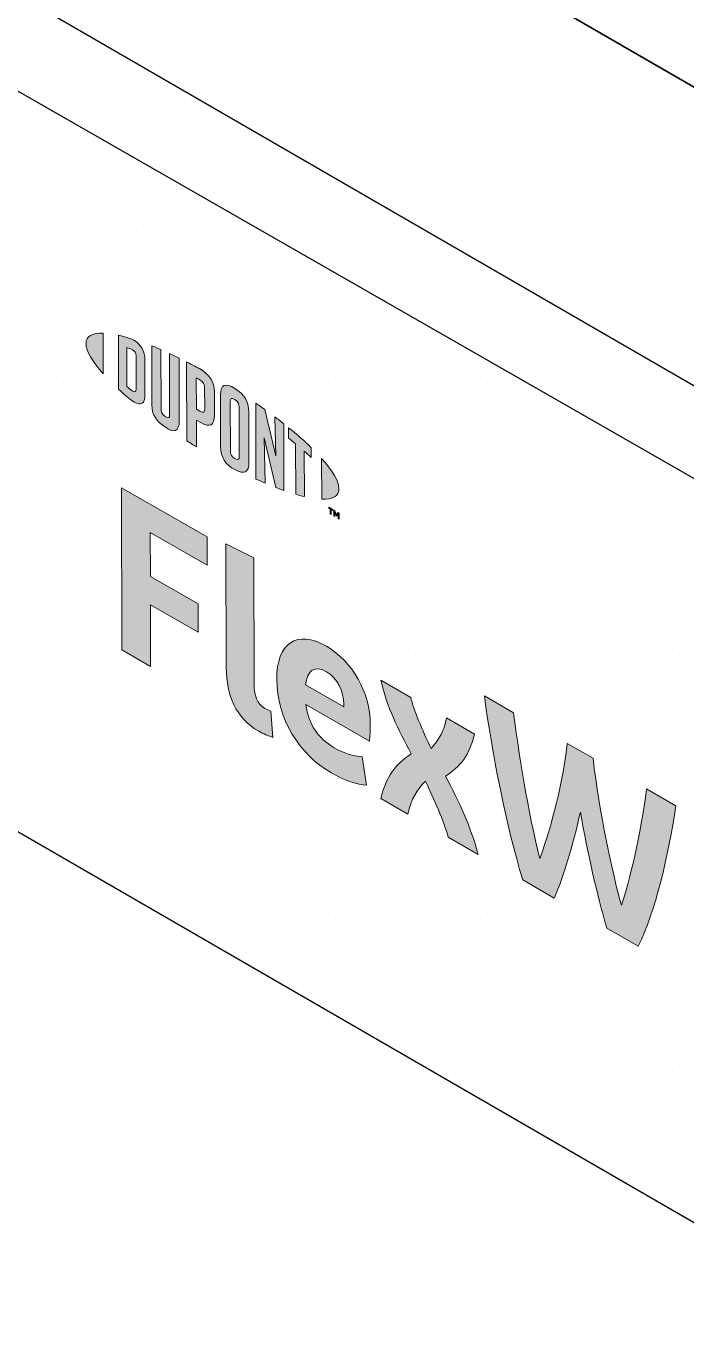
# Model space of a CAD drawing. Header units: inches. Extents: x -26 to 76, y -16 to 22.
# Drawn here: x 47.0017 to 47.2356, y -4.3041 to -3.8446 of the extents above; entities that cross this region are included whole.
import ezdxf

# ---------------------------------------------------------------- set-up
doc = ezdxf.new("R2010")
doc.units = ezdxf.units.IN
doc.header["$MEASUREMENT"] = 0
for name, color, linetype, lineweight in [('.ATI-HATCH', 7, 'Continuous', 0), ('G-ANNO-TTLB', 7, 'Continuous', 0), ('LOGOS', 7, 'Continuous', 0), ('T', 7, 'Continuous', 0), ('TYVEK', 7, 'Continuous', 0)]:
    doc.layers.add(name, color=color, linetype=linetype, lineweight=lineweight)

# ---------------------------------------------------------------- blocks, each defined once
blk = doc.blocks.new('Block_93')
at = {"layer": 'LOGOS', "true_color": 0x000000, "transparency": 33554687}
h = blk.add_hatch(color=18, dxfattribs=at)
h.dxf.hatch_style = 2
edge = h.paths.add_edge_path()
edge.add_spline(control_points=[(47.03567, -4.06581), (47.03567, -4.06581), (47.03553, -4.0083), (47.03553, -4.0083), (47.03553, -4.0083), (47.06588, -4.02572), (47.06588, -4.02572), (47.06588, -4.02572), (47.06591, -4.03575), (47.06591, -4.03575), (47.06591, -4.03575), (47.04574, -4.02417), (47.04574, -4.02417), (47.04574, -4.02417), (47.04578, -4.03978), (47.04578, -4.03978), (47.04578, -4.03978), (47.06274, -4.04952), (47.06274, -4.04952), (47.06274, -4.04952), (47.06276, -4.05954), (47.06276, -4.05954), (47.06276, -4.05954), (47.0458, -4.0498), (47.0458, -4.0498), (47.0458, -4.0498), (47.04586, -4.07166), (47.04586, -4.07166), (47.04586, -4.07166), (47.03567, -4.06581), (47.03567, -4.06581)], knot_values=[0, 0, 0, 0, 1, 1, 1, 2, 2, 2, 3, 3, 3, 4, 4, 4, 5, 5, 5, 6, 6, 6, 7, 7, 7, 8, 8, 8, 9, 9, 9, 10, 10, 10, 10], degree=3, periodic=0)
h = blk.add_hatch(color=18, dxfattribs=at)
h.dxf.hatch_style = 2
edge = h.paths.add_edge_path()
edge.add_spline(control_points=[(47.08251, -4.07753), (47.08252, -4.08196), (47.08353, -4.08492), (47.08638, -4.08655), (47.08709, -4.08696), (47.0878, -4.08729), (47.08844, -4.08749), (47.08844, -4.08749), (47.08918, -4.09686), (47.08918, -4.09686), (47.08783, -4.09641), (47.08562, -4.09547), (47.08419, -4.09465), (47.076, -4.08995), (47.07271, -4.0819), (47.07268, -4.07205), (47.07268, -4.07205), (47.07257, -4.02817), (47.07257, -4.02817), (47.07257, -4.02817), (47.08241, -4.03316), (47.08241, -4.03316), (47.08241, -4.03316), (47.08251, -4.07753), (47.08251, -4.07753)], knot_values=[0, 0, 0, 0, 1, 1, 1, 2, 2, 2, 3, 3, 3, 4, 4, 4, 5, 5, 5, 6, 6, 6, 7, 7, 7, 8, 8, 8, 8], degree=3, periodic=0)
h = blk.add_hatch(color=18, dxfattribs=at)
h.dxf.hatch_style = 2
edge = h.paths.add_edge_path()
edge.add_spline(control_points=[(47.10073, -4.07822), (47.10073, -4.07822), (47.11427, -4.08599), (47.11427, -4.08599), (47.11427, -4.08599), (47.11427, -4.08501), (47.11427, -4.08501), (47.11425, -4.08041), (47.11211, -4.07581), (47.10819, -4.07356), (47.10406, -4.07119), (47.10136, -4.073), (47.10073, -4.07822)], knot_values=[0, 0, 0, 0, 1, 1, 1, 2, 2, 2, 3, 3, 3, 4, 4, 4, 4], degree=3, periodic=0)
edge = h.paths.add_edge_path()
edge.add_spline(control_points=[(47.12238, -4.11378), (47.11925, -4.11363), (47.11462, -4.11212), (47.10991, -4.10942), (47.09844, -4.10283), (47.09058, -4.08995), (47.09055, -4.07631), (47.09052, -4.06325), (47.09769, -4.05851), (47.10817, -4.06452), (47.1175, -4.06988), (47.12365, -4.08104), (47.12368, -4.09205), (47.12368, -4.09451), (47.12354, -4.09657), (47.12341, -4.09813), (47.12341, -4.09813), (47.10089, -4.0852), (47.10089, -4.0852), (47.10183, -4.09231), (47.10519, -4.09719), (47.11089, -4.10046), (47.11438, -4.10247), (47.11773, -4.10348), (47.12079, -4.10376), (47.12079, -4.10376), (47.12238, -4.11378), (47.12238, -4.11378)], knot_values=[0, 0, 0, 0, 1, 1, 1, 2, 2, 2, 3, 3, 3, 4, 4, 4, 5, 5, 5, 6, 6, 6, 7, 7, 7, 8, 8, 8, 9, 9, 9, 9], degree=3, periodic=0)
h = blk.add_hatch(color=18, dxfattribs=at)
h.dxf.hatch_style = 2
edge = h.paths.add_edge_path()
edge.add_spline(control_points=[(47.13822, -4.10269), (47.13343, -4.09387), (47.12964, -4.08604), (47.12741, -4.07655), (47.12741, -4.07655), (47.13802, -4.08265), (47.13802, -4.08265), (47.13896, -4.08688), (47.14211, -4.09426), (47.14525, -4.10075), (47.14788, -4.09774), (47.15015, -4.0942), (47.15064, -4.08989), (47.15064, -4.08989), (47.16061, -4.09562), (47.16061, -4.09562), (47.15878, -4.1031), (47.15566, -4.10729), (47.15033, -4.11055), (47.15548, -4.12015), (47.15898, -4.12791), (47.16193, -4.13829), (47.16193, -4.13829), (47.15131, -4.1322), (47.15131, -4.1322), (47.1498, -4.12674), (47.14622, -4.11853), (47.14322, -4.1123), (47.14052, -4.11526), (47.13797, -4.11872), (47.13699, -4.12398), (47.13699, -4.12398), (47.12744, -4.1185), (47.12744, -4.1185), (47.1292, -4.11097), (47.13253, -4.10632), (47.13822, -4.10269)], knot_values=[0, 0, 0, 0, 1, 1, 1, 2, 2, 2, 3, 3, 3, 4, 4, 4, 5, 5, 5, 6, 6, 6, 7, 7, 7, 8, 8, 8, 9, 9, 9, 10, 10, 10, 11, 11, 11, 12, 12, 12, 12], degree=3, periodic=0)
h = blk.add_hatch(color=18, dxfattribs=at)
h.dxf.hatch_style = 2
edge = h.paths.add_edge_path()
edge.add_spline(control_points=[(47.22157, -4.1151), (47.22157, -4.1151), (47.23197, -4.12108), (47.23197, -4.12108), (47.22931, -4.13867), (47.22466, -4.15856), (47.21864, -4.17086), (47.21864, -4.17086), (47.20746, -4.16443), (47.20746, -4.16443), (47.20394, -4.15216), (47.20077, -4.13828), (47.19811, -4.12329), (47.19543, -4.13521), (47.1924, -4.14553), (47.18886, -4.15376), (47.18886, -4.15376), (47.17767, -4.14733), (47.17767, -4.14733), (47.17193, -4.12829), (47.16682, -4.10279), (47.16414, -4.08213), (47.16414, -4.08213), (47.17447, -4.08806), (47.17447, -4.08806), (47.17672, -4.10667), (47.18076, -4.12843), (47.1837, -4.13972), (47.18674, -4.13187), (47.19147, -4.11571), (47.19349, -4.09899), (47.19349, -4.09899), (47.20261, -4.10422), (47.20261, -4.10422), (47.20479, -4.12336), (47.20947, -4.14492), (47.21263, -4.15633), (47.21546, -4.14835), (47.21947, -4.13121), (47.22157, -4.1151)], knot_values=[0, 0, 0, 0, 1, 1, 1, 2, 2, 2, 3, 3, 3, 4, 4, 4, 5, 5, 5, 6, 6, 6, 7, 7, 7, 8, 8, 8, 9, 9, 9, 10, 10, 10, 11, 11, 11, 12, 12, 12, 13, 13, 13, 13], degree=3, periodic=0)
at = {"layer": 'LOGOS'}
for points, knots in [([(47.03567, -4.06581), (47.03567, -4.06581), (47.03553, -4.0083), (47.03553, -4.0083), (47.03553, -4.0083), (47.06588, -4.02572), (47.06588, -4.02572), (47.06588, -4.02572), (47.06591, -4.03575), (47.06591, -4.03575), (47.06591, -4.03575), (47.04574, -4.02417), (47.04574, -4.02417), (47.04574, -4.02417), (47.04578, -4.03978), (47.04578, -4.03978), (47.04578, -4.03978), (47.06274, -4.04952), (47.06274, -4.04952), (47.06274, -4.04952), (47.06276, -4.05954), (47.06276, -4.05954), (47.06276, -4.05954), (47.0458, -4.0498), (47.0458, -4.0498), (47.0458, -4.0498), (47.04586, -4.07166), (47.04586, -4.07166), (47.04586, -4.07166), (47.03567, -4.06581), (47.03567, -4.06581)], [0, 0, 0, 0, 1, 1, 1, 2, 2, 2, 3, 3, 3, 4, 4, 4, 5, 5, 5, 6, 6, 6, 7, 7, 7, 8, 8, 8, 9, 9, 9, 10, 10, 10, 10]), ([(47.08251, -4.07753), (47.08252, -4.08196), (47.08353, -4.08492), (47.08638, -4.08655), (47.08709, -4.08696), (47.0878, -4.08729), (47.08844, -4.08749), (47.08844, -4.08749), (47.08918, -4.09686), (47.08918, -4.09686), (47.08783, -4.09641), (47.08562, -4.09547), (47.08419, -4.09465), (47.076, -4.08995), (47.07271, -4.0819), (47.07268, -4.07205), (47.07268, -4.07205), (47.07257, -4.02817), (47.07257, -4.02817), (47.07257, -4.02817), (47.08241, -4.03316), (47.08241, -4.03316), (47.08241, -4.03316), (47.08251, -4.07753), (47.08251, -4.07753)], [0, 0, 0, 0, 1, 1, 1, 2, 2, 2, 3, 3, 3, 4, 4, 4, 5, 5, 5, 6, 6, 6, 7, 7, 7, 8, 8, 8, 8]), ([(47.12238, -4.11378), (47.11925, -4.11363), (47.11462, -4.11212), (47.10991, -4.10942), (47.09844, -4.10283), (47.09058, -4.08995), (47.09055, -4.07631), (47.09052, -4.06325), (47.09769, -4.05851), (47.10817, -4.06452), (47.1175, -4.06988), (47.12365, -4.08104), (47.12368, -4.09205), (47.12368, -4.09451), (47.12354, -4.09657), (47.12341, -4.09813), (47.12341, -4.09813), (47.10089, -4.0852), (47.10089, -4.0852), (47.10183, -4.09231), (47.10519, -4.09719), (47.11089, -4.10046), (47.11438, -4.10247), (47.11773, -4.10348), (47.12079, -4.10376), (47.12079, -4.10376), (47.12238, -4.11378), (47.12238, -4.11378)], [0, 0, 0, 0, 1, 1, 1, 2, 2, 2, 3, 3, 3, 4, 4, 4, 5, 5, 5, 6, 6, 6, 7, 7, 7, 8, 8, 8, 9, 9, 9, 9]), ([(47.10073, -4.07822), (47.10073, -4.07822), (47.11427, -4.08599), (47.11427, -4.08599), (47.11427, -4.08599), (47.11427, -4.08501), (47.11427, -4.08501), (47.11425, -4.08041), (47.11211, -4.07581), (47.10819, -4.07356), (47.10406, -4.07119), (47.10136, -4.073), (47.10073, -4.07822)], [0, 0, 0, 0, 1, 1, 1, 2, 2, 2, 3, 3, 3, 4, 4, 4, 4]), ([(47.13822, -4.10269), (47.13343, -4.09387), (47.12964, -4.08604), (47.12741, -4.07655), (47.12741, -4.07655), (47.13802, -4.08265), (47.13802, -4.08265), (47.13896, -4.08688), (47.14211, -4.09426), (47.14525, -4.10075), (47.14788, -4.09774), (47.15015, -4.0942), (47.15064, -4.08989), (47.15064, -4.08989), (47.16061, -4.09562), (47.16061, -4.09562), (47.15878, -4.1031), (47.15566, -4.10729), (47.15033, -4.11055), (47.15548, -4.12015), (47.15898, -4.12791), (47.16193, -4.13829), (47.16193, -4.13829), (47.15131, -4.1322), (47.15131, -4.1322), (47.1498, -4.12674), (47.14622, -4.11853), (47.14322, -4.1123), (47.14052, -4.11526), (47.13797, -4.11872), (47.13699, -4.12398), (47.13699, -4.12398), (47.12744, -4.1185), (47.12744, -4.1185), (47.1292, -4.11097), (47.13253, -4.10632), (47.13822, -4.10269)], [0, 0, 0, 0, 1, 1, 1, 2, 2, 2, 3, 3, 3, 4, 4, 4, 5, 5, 5, 6, 6, 6, 7, 7, 7, 8, 8, 8, 9, 9, 9, 10, 10, 10, 11, 11, 11, 12, 12, 12, 12]), ([(47.22157, -4.1151), (47.22157, -4.1151), (47.23197, -4.12108), (47.23197, -4.12108), (47.22931, -4.13867), (47.22466, -4.15856), (47.21864, -4.17086), (47.21864, -4.17086), (47.20746, -4.16443), (47.20746, -4.16443), (47.20394, -4.15216), (47.20077, -4.13828), (47.19811, -4.12329), (47.19543, -4.13521), (47.1924, -4.14553), (47.18886, -4.15376), (47.18886, -4.15376), (47.17767, -4.14733), (47.17767, -4.14733), (47.17193, -4.12829), (47.16682, -4.10279), (47.16414, -4.08213), (47.16414, -4.08213), (47.17447, -4.08806), (47.17447, -4.08806), (47.17672, -4.10667), (47.18076, -4.12843), (47.1837, -4.13972), (47.18674, -4.13187), (47.19147, -4.11571), (47.19349, -4.09899), (47.19349, -4.09899), (47.20261, -4.10422), (47.20261, -4.10422), (47.20479, -4.12336), (47.20947, -4.14492), (47.21263, -4.15633), (47.21546, -4.14835), (47.21947, -4.13121), (47.22157, -4.1151)], [0, 0, 0, 0, 1, 1, 1, 2, 2, 2, 3, 3, 3, 4, 4, 4, 5, 5, 5, 6, 6, 6, 7, 7, 7, 8, 8, 8, 9, 9, 9, 10, 10, 10, 11, 11, 11, 12, 12, 12, 13, 13, 13, 13])]:
    blk.add_open_spline(points, degree=3, knots=knots, dxfattribs=at)
blk = doc.blocks.new('Block_94')
at = {"layer": 'LOGOS', "true_color": 0x000000, "transparency": 33554687}
h = blk.add_hatch(color=18, dxfattribs=at)
h.dxf.hatch_style = 2
edge = h.paths.add_edge_path()
edge.add_spline(control_points=[(47.02299, -3.95721), (47.023, -3.95985), (47.02523, -3.96361), (47.02912, -3.96796), (47.02912, -3.96796), (47.02909, -3.95353), (47.02909, -3.95353), (47.02521, -3.95341), (47.02299, -3.95459), (47.02299, -3.95721)], knot_values=[0, 0, 0, 0, 1, 1, 1, 2, 2, 2, 3, 3, 3, 3], degree=3, periodic=0)
h = blk.add_hatch(color=18, dxfattribs=at)
h.dxf.hatch_style = 2
edge = h.paths.add_edge_path()
edge.add_spline(control_points=[(47.04079, -3.97332), (47.04079, -3.97443), (47.04022, -3.97446), (47.03953, -3.97407), (47.03899, -3.97376), (47.03816, -3.97306), (47.03748, -3.97246), (47.03748, -3.97246), (47.03745, -3.95865), (47.03745, -3.95865), (47.03813, -3.95883), (47.03895, -3.95909), (47.03949, -3.95939), (47.04018, -3.95979), (47.04076, -3.96049), (47.04076, -3.9616), (47.04076, -3.9616), (47.04079, -3.97332), (47.04079, -3.97332)], knot_values=[0, 0, 0, 0, 1, 1, 1, 2, 2, 2, 3, 3, 3, 4, 4, 4, 5, 5, 5, 6, 6, 6, 6], degree=3, periodic=0)
edge = h.paths.add_edge_path()
edge.add_spline(control_points=[(47.03993, -3.95604), (47.03885, -3.95542), (47.03728, -3.95489), (47.03446, -3.95427), (47.03446, -3.95427), (47.0345, -3.97341), (47.0345, -3.97341), (47.03699, -3.97571), (47.0389, -3.97731), (47.03999, -3.97794), (47.04249, -3.97937), (47.04389, -3.97842), (47.04388, -3.97559), (47.04388, -3.97559), (47.04385, -3.96288), (47.04385, -3.96288), (47.04385, -3.96005), (47.04243, -3.95748), (47.03993, -3.95604)], knot_values=[0, 0, 0, 0, 1, 1, 1, 2, 2, 2, 3, 3, 3, 4, 4, 4, 5, 5, 5, 6, 6, 6, 6], degree=3, periodic=0)
h = blk.add_hatch(color=18, dxfattribs=at)
h.dxf.hatch_style = 2
edge = h.paths.add_edge_path()
edge.add_spline(control_points=[(47.0526, -3.98234), (47.05261, -3.98345), (47.05228, -3.98396), (47.05108, -3.9831), (47.0499, -3.98226), (47.04958, -3.98151), (47.04958, -3.9802), (47.04958, -3.9802), (47.04953, -3.95937), (47.04953, -3.95937), (47.04875, -3.95902), (47.047, -3.9583), (47.04626, -3.95799), (47.04626, -3.95799), (47.04631, -3.97906), (47.04631, -3.97906), (47.04632, -3.98242), (47.04774, -3.98454), (47.05109, -3.98691), (47.05415, -3.98907), (47.05603, -3.98836), (47.05602, -3.98463), (47.05602, -3.98463), (47.05596, -3.96238), (47.05596, -3.96238), (47.05532, -3.96205), (47.05323, -3.96105), (47.05255, -3.96074), (47.05255, -3.96074), (47.0526, -3.98234), (47.0526, -3.98234)], knot_values=[0, 0, 0, 0, 1, 1, 1, 2, 2, 2, 3, 3, 3, 4, 4, 4, 5, 5, 5, 6, 6, 6, 7, 7, 7, 8, 8, 8, 9, 9, 9, 10, 10, 10, 10], degree=3, periodic=0)
h = blk.add_hatch(color=18, dxfattribs=at)
h.dxf.hatch_style = 2
edge = h.paths.add_edge_path()
edge.add_spline(control_points=[(47.06503, -3.98034), (47.06503, -3.98154), (47.06467, -3.98195), (47.06328, -3.98115), (47.06328, -3.98115), (47.06208, -3.98047), (47.06208, -3.98047), (47.06208, -3.98047), (47.06206, -3.96941), (47.06206, -3.96941), (47.06259, -3.96968), (47.06287, -3.96984), (47.06319, -3.97002), (47.06469, -3.97088), (47.06501, -3.97172), (47.06501, -3.97295), (47.06501, -3.97295), (47.06503, -3.98034), (47.06503, -3.98034)], knot_values=[0, 0, 0, 0, 1, 1, 1, 2, 2, 2, 3, 3, 3, 4, 4, 4, 5, 5, 5, 6, 6, 6, 6], degree=3, periodic=0)
edge = h.paths.add_edge_path()
edge.add_spline(control_points=[(47.06338, -3.96622), (47.06279, -3.96588), (47.06062, -3.96472), (47.05863, -3.96371), (47.05863, -3.96371), (47.0587, -3.99175), (47.0587, -3.99175), (47.05938, -3.99218), (47.06115, -3.9933), (47.06212, -3.99388), (47.06212, -3.99388), (47.06209, -3.98437), (47.06209, -3.98437), (47.06209, -3.98437), (47.06343, -3.98513), (47.06343, -3.98513), (47.06701, -3.98717), (47.06849, -3.98617), (47.06848, -3.98261), (47.06848, -3.98261), (47.06846, -3.97435), (47.06846, -3.97435), (47.06845, -3.97087), (47.06678, -3.96817), (47.06338, -3.96622)], knot_values=[0, 0, 0, 0, 1, 1, 1, 2, 2, 2, 3, 3, 3, 4, 4, 4, 5, 5, 5, 6, 6, 6, 7, 7, 7, 8, 8, 8, 8], degree=3, periodic=0)
h = blk.add_hatch(color=18, dxfattribs=at)
h.dxf.hatch_style = 2
edge = h.paths.add_edge_path()
edge.add_spline(control_points=[(47.07725, -3.99713), (47.07726, -3.99824), (47.07694, -3.99863), (47.07573, -3.99798), (47.07448, -3.9973), (47.07414, -3.99649), (47.07414, -3.99535), (47.07414, -3.99535), (47.0741, -3.97787), (47.0741, -3.97787), (47.0741, -3.97672), (47.07443, -3.97628), (47.07568, -3.97704), (47.07689, -3.97777), (47.07721, -3.97855), (47.07721, -3.97966), (47.07721, -3.97966), (47.07725, -3.99713), (47.07725, -3.99713)], knot_values=[0, 0, 0, 0, 1, 1, 1, 2, 2, 2, 3, 3, 3, 4, 4, 4, 5, 5, 5, 6, 6, 6, 6], degree=3, periodic=0)
edge = h.paths.add_edge_path()
edge.add_spline(control_points=[(47.07567, -3.97312), (47.0725, -3.97112), (47.07062, -3.97165), (47.07063, -3.97535), (47.07063, -3.97535), (47.07067, -3.99368), (47.07067, -3.99368), (47.07068, -3.99758), (47.0724, -4.00016), (47.07574, -4.00191), (47.07901, -4.00363), (47.08071, -4.00317), (47.0807, -3.99903), (47.0807, -3.99903), (47.08066, -3.98153), (47.08066, -3.98153), (47.08065, -3.97758), (47.0791, -3.97528), (47.07567, -3.97312)], knot_values=[0, 0, 0, 0, 1, 1, 1, 2, 2, 2, 3, 3, 3, 4, 4, 4, 5, 5, 5, 6, 6, 6, 6], degree=3, periodic=0)
h = blk.add_hatch(color=18, dxfattribs=at)
h.dxf.hatch_style = 2
edge = h.paths.add_edge_path()
edge.add_spline(control_points=[(47.09017, -3.99703), (47.09017, -3.99703), (47.08634, -3.98061), (47.08634, -3.98061), (47.08531, -3.97986), (47.08407, -3.97898), (47.0831, -3.97833), (47.0831, -3.97833), (47.08317, -4.00523), (47.08317, -4.00523), (47.08385, -4.00554), (47.08557, -4.00631), (47.08646, -4.00669), (47.08646, -4.00669), (47.08615, -3.99068), (47.08615, -3.99068), (47.08615, -3.99068), (47.09019, -4.00821), (47.09019, -4.00821), (47.09105, -4.00855), (47.09229, -4.00901), (47.09311, -4.0093), (47.09311, -4.0093), (47.09305, -3.98567), (47.09305, -3.98567), (47.0922, -3.98498), (47.09064, -3.98379), (47.0899, -3.98323), (47.0899, -3.98323), (47.09017, -3.99703), (47.09017, -3.99703)], knot_values=[0, 0, 0, 0, 1, 1, 1, 2, 2, 2, 3, 3, 3, 4, 4, 4, 5, 5, 5, 6, 6, 6, 7, 7, 7, 8, 8, 8, 9, 9, 9, 10, 10, 10, 10], degree=3, periodic=0)
h = blk.add_hatch(color=18, dxfattribs=at)
h.dxf.hatch_style = 2
edge = h.paths.add_edge_path()
edge.add_spline(control_points=[(47.09475, -3.99077), (47.0956, -3.99143), (47.09643, -3.9921), (47.09724, -3.99277), (47.09724, -3.99277), (47.09728, -4.01066), (47.09728, -4.01066), (47.09803, -4.01089), (47.09942, -4.01127), (47.10034, -4.01148), (47.10034, -4.01148), (47.1003, -3.99537), (47.1003, -3.99537), (47.10119, -3.99615), (47.10203, -3.99689), (47.10279, -3.99759), (47.10279, -3.99759), (47.10279, -3.99414), (47.10279, -3.99414), (47.10037, -3.99178), (47.09777, -3.9895), (47.09474, -3.98703), (47.09474, -3.98703), (47.09475, -3.99077), (47.09475, -3.99077)], knot_values=[0, 0, 0, 0, 1, 1, 1, 2, 2, 2, 3, 3, 3, 4, 4, 4, 5, 5, 5, 6, 6, 6, 7, 7, 7, 8, 8, 8, 8], degree=3, periodic=0)
h = blk.add_hatch(color=18, dxfattribs=at)
h.dxf.hatch_style = 2
edge = h.paths.add_edge_path()
edge.add_spline(control_points=[(47.11259, -4.00865), (47.1126, -4.0113), (47.11037, -4.01249), (47.10649, -4.01239), (47.10649, -4.01239), (47.10646, -3.99794), (47.10646, -3.99794), (47.11035, -4.00229), (47.11259, -4.00603), (47.11259, -4.00865)], knot_values=[0, 0, 0, 0, 1, 1, 1, 2, 2, 2, 3, 3, 3, 3], degree=3, periodic=0)
h = blk.add_hatch(color=18, dxfattribs=at)
h.dxf.hatch_style = 2
edge = h.paths.add_edge_path()
edge.add_spline(control_points=[(47.1108, -4.0163), (47.1108, -4.0163), (47.11117, -4.01651), (47.11117, -4.01651), (47.11117, -4.01651), (47.11171, -4.01781), (47.11171, -4.01781), (47.11171, -4.01781), (47.11226, -4.01713), (47.11226, -4.01713), (47.11226, -4.01713), (47.11261, -4.01734), (47.11261, -4.01734), (47.11261, -4.01734), (47.11262, -4.01942), (47.11262, -4.01942), (47.11262, -4.01942), (47.11228, -4.01923), (47.11228, -4.01923), (47.11228, -4.01923), (47.11228, -4.01775), (47.11228, -4.01775), (47.11228, -4.01775), (47.11173, -4.01842), (47.11173, -4.01842), (47.11173, -4.01842), (47.11169, -4.0184), (47.11169, -4.0184), (47.11169, -4.0184), (47.11113, -4.01709), (47.11113, -4.01709), (47.11113, -4.01709), (47.11114, -4.01857), (47.11114, -4.01857), (47.11114, -4.01857), (47.1108, -4.01838), (47.1108, -4.01838), (47.1108, -4.01838), (47.1108, -4.0163), (47.1108, -4.0163)], knot_values=[0, 0, 0, 0, 1, 1, 1, 2, 2, 2, 3, 3, 3, 4, 4, 4, 5, 5, 5, 6, 6, 6, 7, 7, 7, 8, 8, 8, 9, 9, 9, 10, 10, 10, 11, 11, 11, 12, 12, 12, 13, 13, 13, 13], degree=3, periodic=0)
edge = h.paths.add_edge_path()
edge.add_spline(control_points=[(47.10951, -4.01592), (47.10951, -4.01592), (47.10895, -4.0156), (47.10895, -4.0156), (47.10895, -4.0156), (47.10895, -4.01524), (47.10895, -4.01524), (47.10895, -4.01524), (47.11041, -4.01607), (47.11041, -4.01607), (47.11041, -4.01607), (47.11041, -4.01644), (47.11041, -4.01644), (47.11041, -4.01644), (47.10985, -4.01612), (47.10985, -4.01612), (47.10985, -4.01612), (47.10986, -4.01784), (47.10986, -4.01784), (47.10986, -4.01784), (47.10951, -4.01764), (47.10951, -4.01764), (47.10951, -4.01764), (47.10951, -4.01592), (47.10951, -4.01592)], knot_values=[0, 0, 0, 0, 1, 1, 1, 2, 2, 2, 3, 3, 3, 4, 4, 4, 5, 5, 5, 6, 6, 6, 7, 7, 7, 8, 8, 8, 8], degree=3, periodic=0)
at = {"layer": 'LOGOS'}
for points, knots in [([(47.02299, -3.95721), (47.023, -3.95985), (47.02523, -3.96361), (47.02912, -3.96796), (47.02912, -3.96796), (47.02909, -3.95353), (47.02909, -3.95353), (47.02521, -3.95341), (47.02299, -3.95459), (47.02299, -3.95721)], [0, 0, 0, 0, 1, 1, 1, 2, 2, 2, 3, 3, 3, 3]), ([(47.03993, -3.95604), (47.03885, -3.95542), (47.03728, -3.95489), (47.03446, -3.95427), (47.03446, -3.95427), (47.0345, -3.97341), (47.0345, -3.97341), (47.03699, -3.97571), (47.0389, -3.97731), (47.03999, -3.97794), (47.04249, -3.97937), (47.04389, -3.97842), (47.04388, -3.97559), (47.04388, -3.97559), (47.04385, -3.96288), (47.04385, -3.96288), (47.04385, -3.96005), (47.04243, -3.95748), (47.03993, -3.95604)], [0, 0, 0, 0, 1, 1, 1, 2, 2, 2, 3, 3, 3, 4, 4, 4, 5, 5, 5, 6, 6, 6, 6]), ([(47.04079, -3.97332), (47.04079, -3.97443), (47.04022, -3.97446), (47.03953, -3.97407), (47.03899, -3.97376), (47.03816, -3.97306), (47.03748, -3.97246), (47.03748, -3.97246), (47.03745, -3.95865), (47.03745, -3.95865), (47.03813, -3.95883), (47.03895, -3.95909), (47.03949, -3.95939), (47.04018, -3.95979), (47.04076, -3.96049), (47.04076, -3.9616), (47.04076, -3.9616), (47.04079, -3.97332), (47.04079, -3.97332)], [0, 0, 0, 0, 1, 1, 1, 2, 2, 2, 3, 3, 3, 4, 4, 4, 5, 5, 5, 6, 6, 6, 6]), ([(47.0526, -3.98234), (47.05261, -3.98345), (47.05228, -3.98396), (47.05108, -3.9831), (47.0499, -3.98226), (47.04958, -3.98151), (47.04958, -3.9802), (47.04958, -3.9802), (47.04953, -3.95937), (47.04953, -3.95937), (47.04875, -3.95902), (47.047, -3.9583), (47.04626, -3.95799), (47.04626, -3.95799), (47.04631, -3.97906), (47.04631, -3.97906), (47.04632, -3.98242), (47.04774, -3.98454), (47.05109, -3.98691), (47.05415, -3.98907), (47.05603, -3.98836), (47.05602, -3.98463), (47.05602, -3.98463), (47.05596, -3.96238), (47.05596, -3.96238), (47.05532, -3.96205), (47.05323, -3.96105), (47.05255, -3.96074), (47.05255, -3.96074), (47.0526, -3.98234), (47.0526, -3.98234)], [0, 0, 0, 0, 1, 1, 1, 2, 2, 2, 3, 3, 3, 4, 4, 4, 5, 5, 5, 6, 6, 6, 7, 7, 7, 8, 8, 8, 9, 9, 9, 10, 10, 10, 10]), ([(47.06338, -3.96622), (47.06279, -3.96588), (47.06062, -3.96472), (47.05863, -3.96371), (47.05863, -3.96371), (47.0587, -3.99175), (47.0587, -3.99175), (47.05938, -3.99218), (47.06115, -3.9933), (47.06212, -3.99388), (47.06212, -3.99388), (47.06209, -3.98437), (47.06209, -3.98437), (47.06209, -3.98437), (47.06343, -3.98513), (47.06343, -3.98513), (47.06701, -3.98717), (47.06849, -3.98617), (47.06848, -3.98261), (47.06848, -3.98261), (47.06846, -3.97435), (47.06846, -3.97435), (47.06845, -3.97087), (47.06678, -3.96817), (47.06338, -3.96622)], [0, 0, 0, 0, 1, 1, 1, 2, 2, 2, 3, 3, 3, 4, 4, 4, 5, 5, 5, 6, 6, 6, 7, 7, 7, 8, 8, 8, 8]), ([(47.06503, -3.98034), (47.06503, -3.98154), (47.06467, -3.98195), (47.06328, -3.98115), (47.06328, -3.98115), (47.06208, -3.98047), (47.06208, -3.98047), (47.06208, -3.98047), (47.06206, -3.96941), (47.06206, -3.96941), (47.06259, -3.96968), (47.06287, -3.96984), (47.06319, -3.97002), (47.06469, -3.97088), (47.06501, -3.97172), (47.06501, -3.97295), (47.06501, -3.97295), (47.06503, -3.98034), (47.06503, -3.98034)], [0, 0, 0, 0, 1, 1, 1, 2, 2, 2, 3, 3, 3, 4, 4, 4, 5, 5, 5, 6, 6, 6, 6]), ([(47.07567, -3.97312), (47.0725, -3.97112), (47.07062, -3.97165), (47.07063, -3.97535), (47.07063, -3.97535), (47.07067, -3.99368), (47.07067, -3.99368), (47.07068, -3.99758), (47.0724, -4.00016), (47.07574, -4.00191), (47.07901, -4.00363), (47.08071, -4.00317), (47.0807, -3.99903), (47.0807, -3.99903), (47.08066, -3.98153), (47.08066, -3.98153), (47.08065, -3.97758), (47.0791, -3.97528), (47.07567, -3.97312)], [0, 0, 0, 0, 1, 1, 1, 2, 2, 2, 3, 3, 3, 4, 4, 4, 5, 5, 5, 6, 6, 6, 6]), ([(47.07725, -3.99713), (47.07726, -3.99824), (47.07694, -3.99863), (47.07573, -3.99798), (47.07448, -3.9973), (47.07414, -3.99649), (47.07414, -3.99535), (47.07414, -3.99535), (47.0741, -3.97787), (47.0741, -3.97787), (47.0741, -3.97672), (47.07443, -3.97628), (47.07568, -3.97704), (47.07689, -3.97777), (47.07721, -3.97855), (47.07721, -3.97966), (47.07721, -3.97966), (47.07725, -3.99713), (47.07725, -3.99713)], [0, 0, 0, 0, 1, 1, 1, 2, 2, 2, 3, 3, 3, 4, 4, 4, 5, 5, 5, 6, 6, 6, 6]), ([(47.09017, -3.99703), (47.09017, -3.99703), (47.08634, -3.98061), (47.08634, -3.98061), (47.08531, -3.97986), (47.08407, -3.97898), (47.0831, -3.97833), (47.0831, -3.97833), (47.08317, -4.00523), (47.08317, -4.00523), (47.08385, -4.00554), (47.08557, -4.00631), (47.08646, -4.00669), (47.08646, -4.00669), (47.08615, -3.99068), (47.08615, -3.99068), (47.08615, -3.99068), (47.09019, -4.00821), (47.09019, -4.00821), (47.09105, -4.00855), (47.09229, -4.00901), (47.09311, -4.0093), (47.09311, -4.0093), (47.09305, -3.98567), (47.09305, -3.98567), (47.0922, -3.98498), (47.09064, -3.98379), (47.0899, -3.98323), (47.0899, -3.98323), (47.09017, -3.99703), (47.09017, -3.99703)], [0, 0, 0, 0, 1, 1, 1, 2, 2, 2, 3, 3, 3, 4, 4, 4, 5, 5, 5, 6, 6, 6, 7, 7, 7, 8, 8, 8, 9, 9, 9, 10, 10, 10, 10]), ([(47.09475, -3.99077), (47.0956, -3.99143), (47.09643, -3.9921), (47.09724, -3.99277), (47.09724, -3.99277), (47.09728, -4.01066), (47.09728, -4.01066), (47.09803, -4.01089), (47.09942, -4.01127), (47.10034, -4.01148), (47.10034, -4.01148), (47.1003, -3.99537), (47.1003, -3.99537), (47.10119, -3.99615), (47.10203, -3.99689), (47.10279, -3.99759), (47.10279, -3.99759), (47.10279, -3.99414), (47.10279, -3.99414), (47.10037, -3.99178), (47.09777, -3.9895), (47.09474, -3.98703), (47.09474, -3.98703), (47.09475, -3.99077), (47.09475, -3.99077)], [0, 0, 0, 0, 1, 1, 1, 2, 2, 2, 3, 3, 3, 4, 4, 4, 5, 5, 5, 6, 6, 6, 7, 7, 7, 8, 8, 8, 8]), ([(47.11259, -4.00865), (47.1126, -4.0113), (47.11037, -4.01249), (47.10649, -4.01239), (47.10649, -4.01239), (47.10646, -3.99794), (47.10646, -3.99794), (47.11035, -4.00229), (47.11259, -4.00603), (47.11259, -4.00865)], [0, 0, 0, 0, 1, 1, 1, 2, 2, 2, 3, 3, 3, 3]), ([(47.10951, -4.01592), (47.10951, -4.01592), (47.10895, -4.0156), (47.10895, -4.0156), (47.10895, -4.0156), (47.10895, -4.01524), (47.10895, -4.01524), (47.10895, -4.01524), (47.11041, -4.01607), (47.11041, -4.01607), (47.11041, -4.01607), (47.11041, -4.01644), (47.11041, -4.01644), (47.11041, -4.01644), (47.10985, -4.01612), (47.10985, -4.01612), (47.10985, -4.01612), (47.10986, -4.01784), (47.10986, -4.01784), (47.10986, -4.01784), (47.10951, -4.01764), (47.10951, -4.01764), (47.10951, -4.01764), (47.10951, -4.01592), (47.10951, -4.01592)], [0, 0, 0, 0, 1, 1, 1, 2, 2, 2, 3, 3, 3, 4, 4, 4, 5, 5, 5, 6, 6, 6, 7, 7, 7, 8, 8, 8, 8]), ([(47.1108, -4.0163), (47.1108, -4.0163), (47.11117, -4.01651), (47.11117, -4.01651), (47.11117, -4.01651), (47.11171, -4.01781), (47.11171, -4.01781), (47.11171, -4.01781), (47.11226, -4.01713), (47.11226, -4.01713), (47.11226, -4.01713), (47.11261, -4.01734), (47.11261, -4.01734), (47.11261, -4.01734), (47.11262, -4.01942), (47.11262, -4.01942), (47.11262, -4.01942), (47.11228, -4.01923), (47.11228, -4.01923), (47.11228, -4.01923), (47.11228, -4.01775), (47.11228, -4.01775), (47.11228, -4.01775), (47.11173, -4.01842), (47.11173, -4.01842), (47.11173, -4.01842), (47.11169, -4.0184), (47.11169, -4.0184), (47.11169, -4.0184), (47.11113, -4.01709), (47.11113, -4.01709), (47.11113, -4.01709), (47.11114, -4.01857), (47.11114, -4.01857), (47.11114, -4.01857), (47.1108, -4.01838), (47.1108, -4.01838), (47.1108, -4.01838), (47.1108, -4.0163), (47.1108, -4.0163)], [0, 0, 0, 0, 1, 1, 1, 2, 2, 2, 3, 3, 3, 4, 4, 4, 5, 5, 5, 6, 6, 6, 7, 7, 7, 8, 8, 8, 9, 9, 9, 10, 10, 10, 11, 11, 11, 12, 12, 12, 13, 13, 13, 13])]:
    blk.add_open_spline(points, degree=3, knots=knots, dxfattribs=at)
blk = doc.blocks.new('Block_92')
at = {"layer": 'LOGOS'}
for name in ['Block_94', 'Block_93']:
    blk.add_blockref(name, (0, 0), dxfattribs=at)
blk = doc.blocks.new('Block_350')
at = {"layer": '.ATI-HATCH'}
blk.add_lwpolyline([(46.9972, -3.86684), (46.9972, -4.12939), (48.14491, -4.79332), (48.14491, -4.52485)], close=True, dxfattribs=at)
at = {"layer": '.ATI-HATCH', "color": 8, "lineweight": 0, "true_color": 0x808080}
for points in [[(47.00579, -3.8776), (47.00579, -3.8776), (47.00579, -3.8776), (47.00579, -3.8776)], [(47.01517, -3.89635), (47.01517, -3.89635), (47.01517, -3.89635), (47.01517, -3.89635)], [(47.03392, -3.89635), (47.03392, -3.89635), (47.03392, -3.89635), (47.03392, -3.89635)], [(47.00579, -3.91511), (47.00579, -3.91511), (47.00579, -3.91511), (47.00579, -3.91511)], [(47.02454, -3.91511), (47.02454, -3.91511), (47.02454, -3.91511), (47.02454, -3.91511)], [(47.0433, -3.91511), (47.0433, -3.91511), (47.0433, -3.91511), (47.0433, -3.91511)], [(47.06205, -3.91511), (47.06205, -3.91511), (47.06205, -3.91511), (47.06205, -3.91511)], [(47.08081, -3.91511), (47.08081, -3.91511), (47.08081, -3.91511), (47.08081, -3.91511)], [(47.01517, -3.93386), (47.01517, -3.93386), (47.01517, -3.93386), (47.01517, -3.93386)], [(47.03392, -3.93386), (47.03392, -3.93386), (47.03392, -3.93386), (47.03392, -3.93386)], [(47.05268, -3.93386), (47.05268, -3.93386), (47.05268, -3.93386), (47.05268, -3.93386)], [(47.07143, -3.93386), (47.07143, -3.93386), (47.07143, -3.93386), (47.07143, -3.93386)], [(47.09019, -3.93386), (47.09019, -3.93386), (47.09019, -3.93386), (47.09019, -3.93386)], [(47.10894, -3.93386), (47.10894, -3.93386), (47.10894, -3.93386), (47.10894, -3.93386)], [(47.00579, -3.95262), (47.00579, -3.95262), (47.00579, -3.95262), (47.00579, -3.95262)], [(47.02454, -3.95262), (47.02454, -3.95262), (47.02454, -3.95262), (47.02454, -3.95262)], [(47.0433, -3.95262), (47.0433, -3.95262), (47.0433, -3.95262), (47.0433, -3.95262)], [(47.06205, -3.95262), (47.06205, -3.95262), (47.06205, -3.95262), (47.06205, -3.95262)], [(47.08081, -3.95262), (47.08081, -3.95262), (47.08081, -3.95262), (47.08081, -3.95262)], [(47.09957, -3.95262), (47.09957, -3.95262), (47.09957, -3.95262), (47.09957, -3.95262)], [(47.11832, -3.95262), (47.11832, -3.95262), (47.11832, -3.95262), (47.11832, -3.95262)], [(47.13708, -3.95262), (47.13708, -3.95262), (47.13708, -3.95262), (47.13708, -3.95262)], [(47.01517, -3.97137), (47.01517, -3.97137), (47.01517, -3.97137), (47.01517, -3.97137)], [(47.03392, -3.97137), (47.03392, -3.97137), (47.03392, -3.97137), (47.03392, -3.97137)], [(47.05268, -3.97137), (47.05268, -3.97137), (47.05268, -3.97137), (47.05268, -3.97137)], [(47.07143, -3.97137), (47.07143, -3.97137), (47.07143, -3.97137), (47.07143, -3.97137)], [(47.09019, -3.97137), (47.09019, -3.97137), (47.09019, -3.97137), (47.09019, -3.97137)], [(47.10894, -3.97137), (47.10894, -3.97137), (47.10894, -3.97137), (47.10894, -3.97137)], [(47.1277, -3.97137), (47.1277, -3.97137), (47.1277, -3.97137), (47.1277, -3.97137)], [(47.14646, -3.97137), (47.14646, -3.97137), (47.14646, -3.97137), (47.14646, -3.97137)], [(47.16521, -3.97137), (47.16521, -3.97137), (47.16521, -3.97137), (47.16521, -3.97137)], [(47.00579, -3.99013), (47.00579, -3.99013), (47.00579, -3.99013), (47.00579, -3.99013)], [(47.02454, -3.99013), (47.02454, -3.99013), (47.02454, -3.99013), (47.02454, -3.99013)], [(47.0433, -3.99013), (47.0433, -3.99013), (47.0433, -3.99013), (47.0433, -3.99013)], [(47.06205, -3.99013), (47.06205, -3.99013), (47.06205, -3.99013), (47.06205, -3.99013)], [(47.08081, -3.99013), (47.08081, -3.99013), (47.08081, -3.99013), (47.08081, -3.99013)], [(47.09957, -3.99013), (47.09957, -3.99013), (47.09957, -3.99013), (47.09957, -3.99013)], [(47.11832, -3.99013), (47.11832, -3.99013), (47.11832, -3.99013), (47.11832, -3.99013)], [(47.13708, -3.99013), (47.13708, -3.99013), (47.13708, -3.99013), (47.13708, -3.99013)], [(47.15583, -3.99013), (47.15583, -3.99013), (47.15583, -3.99013), (47.15583, -3.99013)], [(47.17459, -3.99013), (47.17459, -3.99013), (47.17459, -3.99013), (47.17459, -3.99013)], [(47.19334, -3.99013), (47.19334, -3.99013), (47.19334, -3.99013), (47.19334, -3.99013)], [(47.2121, -3.99013), (47.2121, -3.99013), (47.2121, -3.99013), (47.2121, -3.99013)], [(47.01517, -4.00889), (47.01517, -4.00889), (47.01517, -4.00889), (47.01517, -4.00889)], [(47.03392, -4.00889), (47.03392, -4.00889), (47.03392, -4.00889), (47.03392, -4.00889)], [(47.05268, -4.00889), (47.05268, -4.00889), (47.05268, -4.00889), (47.05268, -4.00889)], [(47.07143, -4.00889), (47.07143, -4.00889), (47.07143, -4.00889), (47.07143, -4.00889)], [(47.09019, -4.00889), (47.09019, -4.00889), (47.09019, -4.00889), (47.09019, -4.00889)], [(47.10894, -4.00889), (47.10894, -4.00889), (47.10894, -4.00889), (47.10894, -4.00889)], [(47.1277, -4.00889), (47.1277, -4.00889), (47.1277, -4.00889), (47.1277, -4.00889)], [(47.14646, -4.00889), (47.14646, -4.00889), (47.14646, -4.00889), (47.14646, -4.00889)], [(47.16521, -4.00889), (47.16521, -4.00889), (47.16521, -4.00889), (47.16521, -4.00889)], [(47.18397, -4.00889), (47.18397, -4.00889), (47.18397, -4.00889), (47.18397, -4.00889)], [(47.20272, -4.00889), (47.20272, -4.00889), (47.20272, -4.00889), (47.20272, -4.00889)], [(47.22148, -4.00889), (47.22148, -4.00889), (47.22148, -4.00889), (47.22148, -4.00889)], [(47.00579, -4.02764), (47.00579, -4.02764), (47.00579, -4.02764), (47.00579, -4.02764)], [(47.02454, -4.02764), (47.02454, -4.02764), (47.02454, -4.02764), (47.02454, -4.02764)], [(47.0433, -4.02764), (47.0433, -4.02764), (47.0433, -4.02764), (47.0433, -4.02764)], [(47.06205, -4.02764), (47.06205, -4.02764), (47.06205, -4.02764), (47.06205, -4.02764)], [(47.08081, -4.02764), (47.08081, -4.02764), (47.08081, -4.02764), (47.08081, -4.02764)], [(47.09957, -4.02764), (47.09957, -4.02764), (47.09957, -4.02764), (47.09957, -4.02764)], [(47.11832, -4.02764), (47.11832, -4.02764), (47.11832, -4.02764), (47.11832, -4.02764)], [(47.13708, -4.02764), (47.13708, -4.02764), (47.13708, -4.02764), (47.13708, -4.02764)], [(47.15583, -4.02764), (47.15583, -4.02764), (47.15583, -4.02764), (47.15583, -4.02764)], [(47.17459, -4.02764), (47.17459, -4.02764), (47.17459, -4.02764), (47.17459, -4.02764)], [(47.19334, -4.02764), (47.19334, -4.02764), (47.19334, -4.02764), (47.19334, -4.02764)], [(47.2121, -4.02764), (47.2121, -4.02764), (47.2121, -4.02764), (47.2121, -4.02764)], [(47.23086, -4.02764), (47.23086, -4.02764), (47.23086, -4.02764), (47.23086, -4.02764)], [(47.01517, -4.0464), (47.01517, -4.0464), (47.01517, -4.0464), (47.01517, -4.0464)], [(47.03392, -4.0464), (47.03392, -4.0464), (47.03392, -4.0464), (47.03392, -4.0464)], [(47.05268, -4.0464), (47.05268, -4.0464), (47.05268, -4.0464), (47.05268, -4.0464)], [(47.07143, -4.0464), (47.07143, -4.0464), (47.07143, -4.0464), (47.07143, -4.0464)], [(47.09019, -4.0464), (47.09019, -4.0464), (47.09019, -4.0464), (47.09019, -4.0464)], [(47.10894, -4.0464), (47.10894, -4.0464), (47.10894, -4.0464), (47.10894, -4.0464)], [(47.1277, -4.0464), (47.1277, -4.0464), (47.1277, -4.0464), (47.1277, -4.0464)], [(47.14646, -4.0464), (47.14646, -4.0464), (47.14646, -4.0464), (47.14646, -4.0464)], [(47.16521, -4.0464), (47.16521, -4.0464), (47.16521, -4.0464), (47.16521, -4.0464)], [(47.18397, -4.0464), (47.18397, -4.0464), (47.18397, -4.0464), (47.18397, -4.0464)], [(47.20272, -4.0464), (47.20272, -4.0464), (47.20272, -4.0464), (47.20272, -4.0464)], [(47.22148, -4.0464), (47.22148, -4.0464), (47.22148, -4.0464), (47.22148, -4.0464)], [(47.00579, -4.06515), (47.00579, -4.06515), (47.00579, -4.06515), (47.00579, -4.06515)], [(47.02454, -4.06515), (47.02454, -4.06515), (47.02454, -4.06515), (47.02454, -4.06515)], [(47.0433, -4.06515), (47.0433, -4.06515), (47.0433, -4.06515), (47.0433, -4.06515)], [(47.06205, -4.06515), (47.06205, -4.06515), (47.06205, -4.06515), (47.06205, -4.06515)], [(47.08081, -4.06515), (47.08081, -4.06515), (47.08081, -4.06515), (47.08081, -4.06515)], [(47.09957, -4.06515), (47.09957, -4.06515), (47.09957, -4.06515), (47.09957, -4.06515)], [(47.11832, -4.06515), (47.11832, -4.06515), (47.11832, -4.06515), (47.11832, -4.06515)], [(47.13708, -4.06515), (47.13708, -4.06515), (47.13708, -4.06515), (47.13708, -4.06515)], [(47.15583, -4.06515), (47.15583, -4.06515), (47.15583, -4.06515), (47.15583, -4.06515)], [(47.17459, -4.06515), (47.17459, -4.06515), (47.17459, -4.06515), (47.17459, -4.06515)], [(47.19334, -4.06515), (47.19334, -4.06515), (47.19334, -4.06515), (47.19334, -4.06515)], [(47.2121, -4.06515), (47.2121, -4.06515), (47.2121, -4.06515), (47.2121, -4.06515)], [(47.23086, -4.06515), (47.23086, -4.06515), (47.23086, -4.06515), (47.23086, -4.06515)], [(47.01517, -4.08391), (47.01517, -4.08391), (47.01517, -4.08391), (47.01517, -4.08391)], [(47.03392, -4.08391), (47.03392, -4.08391), (47.03392, -4.08391), (47.03392, -4.08391)], [(47.05268, -4.08391), (47.05268, -4.08391), (47.05268, -4.08391), (47.05268, -4.08391)], [(47.07143, -4.08391), (47.07143, -4.08391), (47.07143, -4.08391), (47.07143, -4.08391)], [(47.09019, -4.08391), (47.09019, -4.08391), (47.09019, -4.08391), (47.09019, -4.08391)], [(47.10894, -4.08391), (47.10894, -4.08391), (47.10894, -4.08391), (47.10894, -4.08391)], [(47.1277, -4.08391), (47.1277, -4.08391), (47.1277, -4.08391), (47.1277, -4.08391)], [(47.14646, -4.08391), (47.14646, -4.08391), (47.14646, -4.08391), (47.14646, -4.08391)], [(47.16521, -4.08391), (47.16521, -4.08391), (47.16521, -4.08391), (47.16521, -4.08391)], [(47.18397, -4.08391), (47.18397, -4.08391), (47.18397, -4.08391), (47.18397, -4.08391)], [(47.20272, -4.08391), (47.20272, -4.08391), (47.20272, -4.08391), (47.20272, -4.08391)], [(47.22148, -4.08391), (47.22148, -4.08391), (47.22148, -4.08391), (47.22148, -4.08391)], [(47.00579, -4.10266), (47.00579, -4.10266), (47.00579, -4.10266), (47.00579, -4.10266)], [(47.02454, -4.10266), (47.02454, -4.10266), (47.02454, -4.10266), (47.02454, -4.10266)], [(47.0433, -4.10266), (47.0433, -4.10266), (47.0433, -4.10266), (47.0433, -4.10266)], [(47.06205, -4.10266), (47.06205, -4.10266), (47.06205, -4.10266), (47.06205, -4.10266)], [(47.08081, -4.10266), (47.08081, -4.10266), (47.08081, -4.10266), (47.08081, -4.10266)], [(47.09957, -4.10266), (47.09957, -4.10266), (47.09957, -4.10266), (47.09957, -4.10266)], [(47.11832, -4.10266), (47.11832, -4.10266), (47.11832, -4.10266), (47.11832, -4.10266)], [(47.13708, -4.10266), (47.13708, -4.10266), (47.13708, -4.10266), (47.13708, -4.10266)], [(47.15583, -4.10266), (47.15583, -4.10266), (47.15583, -4.10266), (47.15583, -4.10266)], [(47.17459, -4.10266), (47.17459, -4.10266), (47.17459, -4.10266), (47.17459, -4.10266)], [(47.19334, -4.10266), (47.19334, -4.10266), (47.19334, -4.10266), (47.19334, -4.10266)], [(47.2121, -4.10266), (47.2121, -4.10266), (47.2121, -4.10266), (47.2121, -4.10266)], [(47.23086, -4.10266), (47.23086, -4.10266), (47.23086, -4.10266), (47.23086, -4.10266)], [(47.01517, -4.12142), (47.01517, -4.12142), (47.01517, -4.12142), (47.01517, -4.12142)], [(47.03392, -4.12142), (47.03392, -4.12142), (47.03392, -4.12142), (47.03392, -4.12142)], [(47.05268, -4.12142), (47.05268, -4.12142), (47.05268, -4.12142), (47.05268, -4.12142)], [(47.07143, -4.12142), (47.07143, -4.12142), (47.07143, -4.12142), (47.07143, -4.12142)], [(47.09019, -4.12142), (47.09019, -4.12142), (47.09019, -4.12142), (47.09019, -4.12142)], [(47.10894, -4.12142), (47.10894, -4.12142), (47.10894, -4.12142), (47.10894, -4.12142)], [(47.1277, -4.12142), (47.1277, -4.12142), (47.1277, -4.12142), (47.1277, -4.12142)], [(47.14646, -4.12142), (47.14646, -4.12142), (47.14646, -4.12142), (47.14646, -4.12142)], [(47.16521, -4.12142), (47.16521, -4.12142), (47.16521, -4.12142), (47.16521, -4.12142)], [(47.18397, -4.12142), (47.18397, -4.12142), (47.18397, -4.12142), (47.18397, -4.12142)], [(47.20272, -4.12142), (47.20272, -4.12142), (47.20272, -4.12142), (47.20272, -4.12142)], [(47.22148, -4.12142), (47.22148, -4.12142), (47.22148, -4.12142), (47.22148, -4.12142)], [(47.02454, -4.14018), (47.02454, -4.14018), (47.02454, -4.14018), (47.02454, -4.14018)], [(47.0433, -4.14018), (47.0433, -4.14018), (47.0433, -4.14018), (47.0433, -4.14018)], [(47.06205, -4.14018), (47.06205, -4.14018), (47.06205, -4.14018), (47.06205, -4.14018)], [(47.08081, -4.14018), (47.08081, -4.14018), (47.08081, -4.14018), (47.08081, -4.14018)], [(47.09957, -4.14018), (47.09957, -4.14018), (47.09957, -4.14018), (47.09957, -4.14018)], [(47.11832, -4.14018), (47.11832, -4.14018), (47.11832, -4.14018), (47.11832, -4.14018)], [(47.13708, -4.14018), (47.13708, -4.14018), (47.13708, -4.14018), (47.13708, -4.14018)], [(47.15583, -4.14018), (47.15583, -4.14018), (47.15583, -4.14018), (47.15583, -4.14018)], [(47.17459, -4.14018), (47.17459, -4.14018), (47.17459, -4.14018), (47.17459, -4.14018)], [(47.19334, -4.14018), (47.19334, -4.14018), (47.19334, -4.14018), (47.19334, -4.14018)], [(47.2121, -4.14018), (47.2121, -4.14018), (47.2121, -4.14018), (47.2121, -4.14018)], [(47.23086, -4.14018), (47.23086, -4.14018), (47.23086, -4.14018), (47.23086, -4.14018)], [(47.05268, -4.15893), (47.05268, -4.15893), (47.05268, -4.15893), (47.05268, -4.15893)], [(47.07143, -4.15893), (47.07143, -4.15893), (47.07143, -4.15893), (47.07143, -4.15893)], [(47.09019, -4.15893), (47.09019, -4.15893), (47.09019, -4.15893), (47.09019, -4.15893)], [(47.10894, -4.15893), (47.10894, -4.15893), (47.10894, -4.15893), (47.10894, -4.15893)], [(47.1277, -4.15893), (47.1277, -4.15893), (47.1277, -4.15893), (47.1277, -4.15893)], [(47.14646, -4.15893), (47.14646, -4.15893), (47.14646, -4.15893), (47.14646, -4.15893)], [(47.16521, -4.15893), (47.16521, -4.15893), (47.16521, -4.15893), (47.16521, -4.15893)], [(47.18397, -4.15893), (47.18397, -4.15893), (47.18397, -4.15893), (47.18397, -4.15893)], [(47.20272, -4.15893), (47.20272, -4.15893), (47.20272, -4.15893), (47.20272, -4.15893)], [(47.22148, -4.15893), (47.22148, -4.15893), (47.22148, -4.15893), (47.22148, -4.15893)], [(47.08081, -4.17769), (47.08081, -4.17769), (47.08081, -4.17769), (47.08081, -4.17769)], [(47.09957, -4.17769), (47.09957, -4.17769), (47.09957, -4.17769), (47.09957, -4.17769)], [(47.11832, -4.17769), (47.11832, -4.17769), (47.11832, -4.17769), (47.11832, -4.17769)], [(47.13708, -4.17769), (47.13708, -4.17769), (47.13708, -4.17769), (47.13708, -4.17769)], [(47.15583, -4.17769), (47.15583, -4.17769), (47.15583, -4.17769), (47.15583, -4.17769)], [(47.17459, -4.17769), (47.17459, -4.17769), (47.17459, -4.17769), (47.17459, -4.17769)], [(47.19334, -4.17769), (47.19334, -4.17769), (47.19334, -4.17769), (47.19334, -4.17769)], [(47.2121, -4.17769), (47.2121, -4.17769), (47.2121, -4.17769), (47.2121, -4.17769)], [(47.23086, -4.17769), (47.23086, -4.17769), (47.23086, -4.17769), (47.23086, -4.17769)], [(47.1277, -4.19644), (47.1277, -4.19644), (47.1277, -4.19644), (47.1277, -4.19644)], [(47.14646, -4.19644), (47.14646, -4.19644), (47.14646, -4.19644), (47.14646, -4.19644)], [(47.16521, -4.19644), (47.16521, -4.19644), (47.16521, -4.19644), (47.16521, -4.19644)], [(47.18397, -4.19644), (47.18397, -4.19644), (47.18397, -4.19644), (47.18397, -4.19644)], [(47.20272, -4.19644), (47.20272, -4.19644), (47.20272, -4.19644), (47.20272, -4.19644)], [(47.22148, -4.19644), (47.22148, -4.19644), (47.22148, -4.19644), (47.22148, -4.19644)], [(47.15583, -4.2152), (47.15583, -4.2152), (47.15583, -4.2152), (47.15583, -4.2152)], [(47.17459, -4.2152), (47.17459, -4.2152), (47.17459, -4.2152), (47.17459, -4.2152)], [(47.19334, -4.2152), (47.19334, -4.2152), (47.19334, -4.2152), (47.19334, -4.2152)], [(47.2121, -4.2152), (47.2121, -4.2152), (47.2121, -4.2152), (47.2121, -4.2152)], [(47.23086, -4.2152), (47.23086, -4.2152), (47.23086, -4.2152), (47.23086, -4.2152)], [(47.18397, -4.23395), (47.18397, -4.23395), (47.18397, -4.23395), (47.18397, -4.23395)], [(47.20272, -4.23395), (47.20272, -4.23395), (47.20272, -4.23395), (47.20272, -4.23395)], [(47.22148, -4.23395), (47.22148, -4.23395), (47.22148, -4.23395), (47.22148, -4.23395)], [(47.2121, -4.25271), (47.2121, -4.25271), (47.2121, -4.25271), (47.2121, -4.25271)], [(47.23086, -4.25271), (47.23086, -4.25271), (47.23086, -4.25271), (47.23086, -4.25271)]]:
    blk.add_open_spline(points, degree=3, dxfattribs=at)

msp = doc.modelspace()

# ---------------------------------------------------------------- hatches: boundary and pattern name
at = {"layer": 'G-ANNO-TTLB', "true_color": 0xff00ff, "transparency": 33554687}
h = msp.add_hatch(color=6, dxfattribs=at)
edge = h.paths.add_edge_path()
edge.add_spline(control_points=[(71.22733, -15.13455), (71.22733, -15.13455), (30.5273, -15.13455), (30.5273, -15.13455), (30.5273, -15.13455), (30.5273, 19.00075), (30.5273, 19.00075), (30.5273, 19.00075), (71.22733, 19.00075), (71.22733, 19.00075), (71.22733, 19.00075), (71.22733, -15.13455), (71.22733, -15.13455)], knot_values=[0, 0, 0, 0, 1, 1, 1, 2, 2, 2, 3, 3, 3, 4, 4, 4, 4], degree=3, periodic=0)
edge = h.paths.add_edge_path()
edge.add_spline(control_points=[(30.65233, 18.87572), (30.65233, 18.87572), (30.65233, -15.00951), (30.65233, -15.00951), (30.65233, -15.00951), (71.10229, -15.00951), (71.10229, -15.00951), (71.10229, -15.00951), (71.10229, 18.87572), (71.10229, 18.87572), (71.10229, 18.87572), (30.65233, 18.87572), (30.65233, 18.87572)], knot_values=[0, 0, 0, 0, 1, 1, 1, 2, 2, 2, 3, 3, 3, 4, 4, 4, 4], degree=3, periodic=0)
edge.add_line((30.65233, 18.87572), (30.65233, 18.87572))

# ---------------------------------------------------------------- linework, layer by layer
at = {"layer": 'G-ANNO-TTLB'}
for points in [[(71.22733, -15.13455), (71.22733, -15.13455), (30.5273, -15.13455), (30.5273, -15.13455), (30.5273, -15.13455), (30.5273, 19.00075), (30.5273, 19.00075), (30.5273, 19.00075), (71.22733, 19.00075), (71.22733, 19.00075), (71.22733, 19.00075), (71.22733, -15.13455), (71.22733, -15.13455)], [(30.65233, 18.87572), (30.65233, 18.87572), (30.65233, -15.00951), (30.65233, -15.00951), (30.65233, -15.00951), (71.10229, -15.00951), (71.10229, -15.00951), (71.10229, -15.00951), (71.10229, 18.87572), (71.10229, 18.87572), (71.10229, 18.87572), (30.65233, 18.87572), (30.65233, 18.87572)]]:
    msp.add_open_spline(points, degree=3, knots=[0, 0, 0, 0, 1, 1, 1, 2, 2, 2, 3, 3, 3, 4, 4, 4, 4], dxfattribs=at)
at = {"layer": 'T', "color": 3, "lineweight": 25, "true_color": 0x00ff00}
for p, q in [((47.99322, -4.30298), (47.04222, -3.75284)), ((47.04222, -3.75284), (47.99322, -4.30298))]:
    msp.add_line(p, q, dxfattribs=at)
at = {"layer": 'TYVEK', "color": 3, "lineweight": 25, "true_color": 0x00ff00}
for p, q in [((48.09137, -4.46564), (46.94408, -3.80195)), ((48.14491, -4.52485), (46.9972, -3.86684))]:
    msp.add_line(p, q, dxfattribs=at)
at = {"layer": 'TYVEK', "color": 4, "lineweight": 25, "true_color": 0x00ffff}
msp.add_line((48.14491, -4.79332), (46.9972, -4.12939), dxfattribs=at)
at = {"layer": 'TYVEK', "color": 3, "lineweight": 25, "true_color": 0x00ff00}
msp.add_lwpolyline([(47.04222, -3.75284), (47.04222, -1.58351), (47.99322, -2.13365), (47.99322, -4.30298), (47.04222, -3.75284)], dxfattribs=at)

# ---------------------------------------------------------------- block references
at = {"layer": '.ATI-HATCH'}
msp.add_blockref('Block_350', (0, 0), dxfattribs=at)
at = {"layer": 'LOGOS'}
msp.add_blockref('Block_92', (0, 0), dxfattribs=at)

doc.saveas('drawing.dxf')
